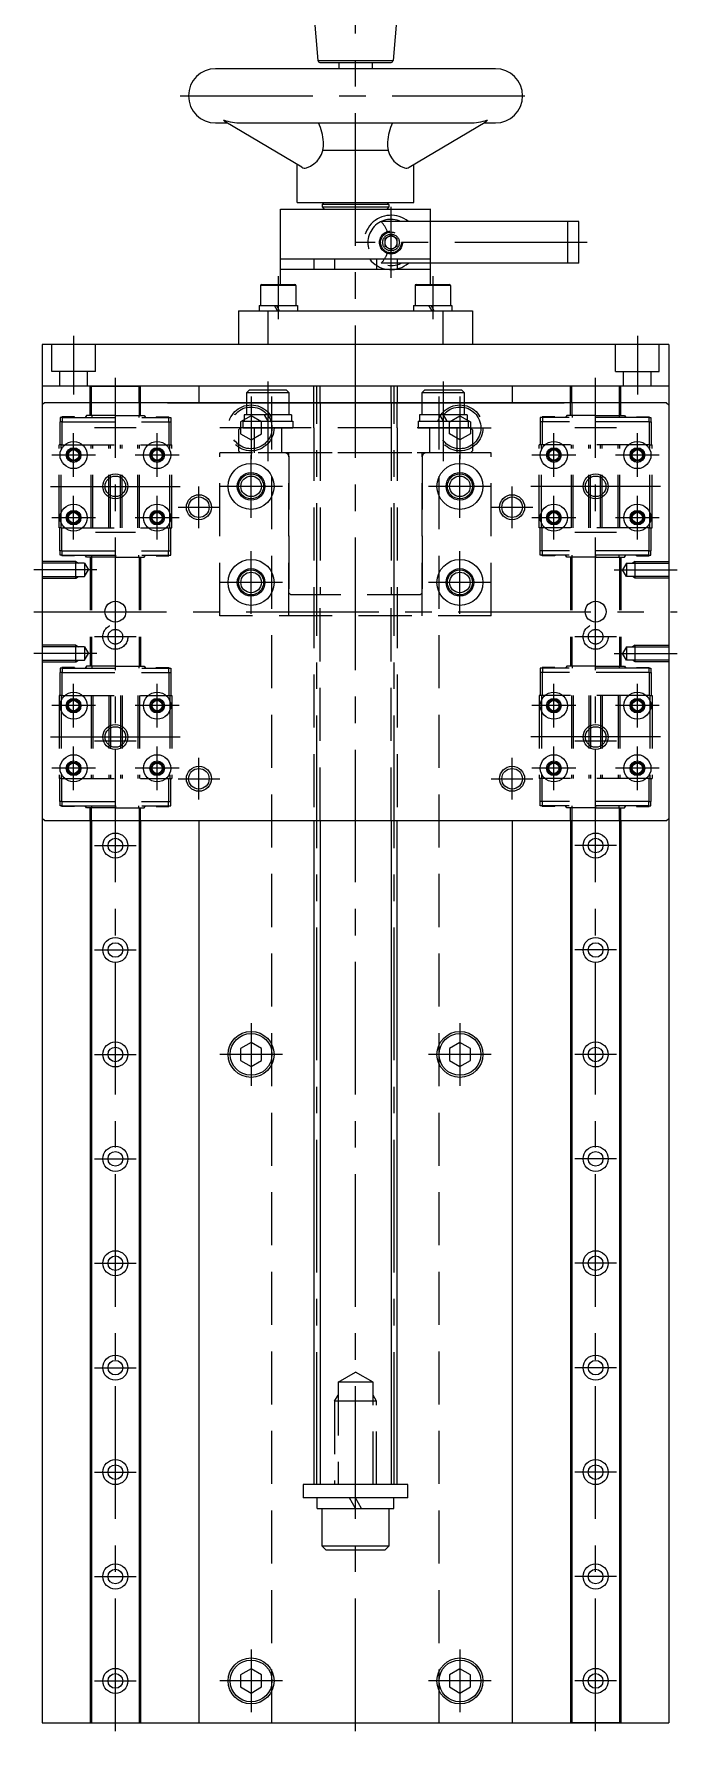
# Model space of a CAD drawing. Extents: x -21 to 500, y -18 to 633.
# Drawn here: x 346.5 to 500.5, y -2 to 404.3 of the extents above; entities that cross this region are included whole.
import ezdxf

# ---------------------------------------------------------------- set-up
doc = ezdxf.new("R2010")
doc.units = 0
doc.linetypes.add('CENTER', pattern=[50.8, 31.75, -6.35, 6.35, -6.35])
doc.linetypes.add('DASHED', pattern=[19.05, 12.7, -6.35])
doc.layers.get('0').update_dxf_attribs({"linetype": 'CONTINUOUS'})
doc.layers.add('CENTER', color=1, linetype='CENTER')

msp = doc.modelspace()

# ---------------------------------------------------------------- linework, layer by layer
at = {"color": 7, "linetype": 'CONTINUOUS'}
for p, q in [((413.49, 409.33), (414.48, 397.96)), ((433.49, 409.33), (432.49, 397.96)), ((456.99, 396), (389.99, 396)), ((414.48, 397.96), (432.49, 397.96)), ((414.98, 397.5), (431.99, 397.5)), ((419.49, 397.5), (419.49, 396)), ((427.49, 397.5), (427.49, 396)), ((389.99, 383), (392.7, 383)), ((410.62, 372.39), (392.41, 383.17)), ((396.15, 383), (450.83, 383)), ((436.36, 372.39), (454.56, 383.17)), ((454.28, 383), (456.99, 383)), ((415.69, 376.5), (431.28, 376.5)), ((409.49, 364), (409.49, 373.06)), ((437.49, 364), (437.49, 373.06)), ((405.52, 344.3), (405.52, 362.4)), ((405.52, 362.4), (441.49, 362.4)), ((405.52, 362.4), (411.58, 362.4)), ((409.49, 364), (437.49, 364)), ((411.58, 362.4), (435.39, 362.4)), ((415.99, 364), (415.49, 363.5)), ((431.49, 363.5), (415.49, 363.5)), ((415.49, 363.5), (415.49, 362.9)), ((415.49, 362.9), (431.49, 362.9)), ((415.49, 362.9), (415.99, 362.4)), ((430.99, 364), (431.49, 363.5)), ((431.49, 362.9), (430.99, 362.4)), ((431.49, 363.5), (431.49, 362.9)), ((435.39, 362.4), (441.49, 362.4)), ((441.46, 344.3), (441.46, 362.4)), ((474.3, 359.4), (441.49, 359.4)), ((474.3, 349.4), (474.3, 359.4)), ((476.99, 359.4), (474.3, 359.4)), ((476.99, 349.4), (476.99, 359.4)), ((441.49, 350.4), (405.52, 350.4)), ((413.54, 350.4), (413.54, 347.9)), ((418.49, 350.4), (418.49, 347.9)), ((428.49, 350.4), (428.49, 347.9)), ((433.44, 350.4), (433.44, 347.9)), ((441.49, 347.9), (405.52, 347.9)), ((474.3, 349.4), (441.49, 349.4)), ((476.99, 349.4), (474.3, 349.4)), ((409.24, 344.05), (400.74, 344.05)), ((400.74, 344.05), (400.74, 339.3)), ((400.99, 344.3), (408.99, 344.3)), ((409.24, 344.05), (409.24, 339.3)), ((446.24, 344.05), (437.74, 344.05)), ((437.74, 344.05), (437.74, 339.3)), ((437.99, 344.3), (445.99, 344.3)), ((446.24, 344.05), (446.24, 339.3)), ((395.49, 338), (402.47, 338)), ((395.49, 338), (395.49, 330)), ((400.39, 339.3), (409.59, 339.3)), ((400.39, 339.3), (400.39, 338)), ((402.47, 338), (444.51, 338)), ((402.47, 338), (402.47, 330)), ((404.83, 338), (404.08, 339.3)), ((405.32, 338), (404.57, 339.3)), ((409.59, 339.3), (409.59, 338)), ((437.39, 339.3), (446.59, 339.3)), ((437.39, 339.3), (437.39, 338)), ((441.83, 338), (441.08, 339.3)), ((442.32, 338), (441.57, 339.3)), ((444.51, 330), (444.51, 338)), ((444.51, 338), (451.49, 338)), ((446.59, 339.3), (446.59, 338)), ((451.49, 338), (451.49, 330)), ((348.49, 330), (348.49, 0)), ((498.49, 330), (348.49, 330)), ((451.49, 330), (395.49, 330)), ((498.49, 330), (498.49, 0)), ((498.49, 320), (348.49, 320)), ((359.99, 320), (371.99, 320)), ((359.99, 316), (359.99, 320)), ((360.29, 316), (360.29, 320)), ((371.69, 316), (371.69, 320)), ((371.99, 316), (371.99, 320)), ((385.99, 320), (385.99, 316)), ((397.49, 318.5), (398.09, 319.1)), ((397.49, 318.5), (407.49, 318.5)), ((397.49, 316), (397.49, 318.5)), ((398.09, 319.1), (406.89, 319.1)), ((406.89, 319.1), (407.49, 318.5)), ((407.49, 318.5), (407.49, 316)), ((413.49, 316), (413.49, 320)), ((414.99, 316), (414.99, 320)), ((431.99, 316), (431.99, 320)), ((433.49, 320), (433.49, 316)), ((439.49, 318.5), (440.09, 319.1)), ((439.49, 318.5), (449.49, 318.5)), ((439.49, 316), (439.49, 318.5)), ((440.09, 319.1), (448.89, 319.1)), ((448.89, 319.1), (449.49, 318.5)), ((449.49, 318.5), (449.49, 316)), ((460.99, 320), (460.99, 316)), ((486.99, 320), (474.99, 320)), ((474.99, 316), (474.99, 320)), ((475.29, 316), (475.29, 320)), ((486.69, 316), (486.69, 320)), ((486.99, 316), (486.99, 320)), ((348.99, 316), (348.49, 315.5)), ((348.99, 316), (348.49, 315.5)), ((348.49, 315.5), (348.49, 216.5)), ((348.49, 315.5), (348.49, 216.5)), ((497.99, 316), (348.99, 316)), ((497.99, 316), (348.99, 316)), ((378.49, 316), (373.49, 316)), ((378.49, 316), (468.49, 316)), ((468.49, 316), (473.49, 316)), ((497.99, 316), (498.49, 315.5)), ((497.99, 316), (498.49, 315.5)), ((498.49, 315.5), (498.49, 216.5)), ((498.49, 315.5), (498.49, 216.5)), ((348.99, 216), (348.49, 216.5)), ((348.99, 216), (348.49, 216.5)), ((348.99, 216), (497.99, 216)), ((348.99, 216), (497.99, 216)), ((359.99, 216), (359.99, 0)), ((360.29, 216), (360.29, 0)), ((371.69, 216), (371.69, 0)), ((371.99, 216), (371.99, 0)), ((378.49, 216), (416.49, 216)), ((385.99, 216), (385.99, 0)), ((412.49, 216), (434.49, 216)), ((413.49, 216), (413.49, 57)), ((414.99, 216), (414.99, 57)), ((416.49, 216), (430.49, 216)), ((430.49, 216), (468.49, 216)), ((431.99, 216), (431.99, 57)), ((433.49, 57), (433.49, 216)), ((460.99, 216), (460.99, 0)), ((474.99, 216), (474.99, 0)), ((475.29, 216), (475.29, 0)), ((486.69, 216), (486.69, 0)), ((486.99, 216), (486.99, 0)), ((497.99, 216), (498.49, 216.5)), ((497.99, 216), (498.49, 216.5)), ((398.49, 162.89), (395.99, 161.44)), ((400.99, 161.44), (398.49, 162.89)), ((448.49, 162.89), (445.99, 161.44)), ((450.99, 161.44), (448.49, 162.89)), ((395.99, 161.44), (395.99, 158.56)), ((395.99, 158.56), (398.49, 157.11)), ((398.49, 157.11), (400.99, 158.56)), ((400.99, 158.56), (400.99, 161.44)), ((445.99, 161.44), (445.99, 158.56)), ((445.99, 158.56), (448.49, 157.11)), ((448.49, 157.11), (450.99, 158.56)), ((450.99, 158.56), (450.99, 161.44)), ((435.99, 57), (410.99, 57)), ((410.99, 57), (410.99, 53.8)), ((433.49, 57), (413.49, 57)), ((435.99, 53.8), (435.99, 57)), ((435.99, 53.8), (410.99, 53.8)), ((414.29, 51.3), (414.29, 53.8)), ((432.69, 53.8), (414.29, 53.8)), ((423.49, 51.3), (422.04, 53.8)), ((424.93, 51.3), (423.49, 53.8)), ((432.69, 51.3), (432.69, 53.8)), ((414.29, 51.3), (432.69, 51.3)), ((415.49, 42.3), (415.49, 51.3)), ((431.49, 51.3), (431.49, 42.3)), ((431.49, 42.3), (415.49, 42.3)), ((416.49, 41.3), (415.49, 42.3)), ((430.49, 41.3), (416.49, 41.3)), ((431.49, 42.3), (430.49, 41.3)), ((398.49, 12.89), (395.99, 11.44)), ((400.99, 11.44), (398.49, 12.89)), ((448.49, 12.89), (445.99, 11.44)), ((450.99, 11.44), (448.49, 12.89)), ((395.99, 11.44), (395.99, 8.56)), ((395.99, 8.56), (398.49, 7.11)), ((398.49, 7.11), (400.99, 8.56)), ((400.99, 8.56), (400.99, 11.44)), ((445.99, 11.44), (445.99, 8.56)), ((445.99, 8.56), (448.49, 7.11)), ((448.49, 7.11), (450.99, 8.56)), ((450.99, 8.56), (450.99, 11.44)), ((359.99, 0), (371.99, 0)), ((486.99, 0), (474.99, 0)), ((348.49, 0), (498.49, 0))]:
    msp.add_line(p, q, dxfattribs=at)
at = {"color": 3, "linetype": 'DASHED'}
for p, q in [((441.49, 359.4), (429.63, 359.4)), ((431.99, 356.13), (430.49, 355.27)), ((430.49, 355.27), (430.49, 353.53)), ((430.49, 353.53), (431.99, 352.67)), ((433.49, 355.27), (431.99, 356.13)), ((431.99, 352.67), (433.49, 353.53)), ((433.49, 353.53), (433.49, 355.27)), ((441.49, 349.4), (429.63, 349.4)), ((350.74, 323.5), (350.74, 330)), ((361.24, 323.5), (361.24, 330)), ((485.74, 323.5), (485.74, 330)), ((496.24, 323.5), (496.24, 330)), ((361.24, 323.5), (350.74, 323.5)), ((352.69, 320), (352.69, 323.5)), ((359.29, 320), (359.29, 323.5)), ((485.74, 323.5), (496.24, 323.5)), ((487.69, 320), (487.69, 323.5)), ((494.29, 320), (494.29, 323.5)), ((403.49, 0), (403.49, 320)), ((443.49, 0), (443.49, 320)), ((359.06, 312.95), (358.76, 312.45)), ((360.36, 312.95), (359.06, 312.95)), ((359.99, 312.95), (359.99, 316)), ((360.29, 312.95), (360.29, 316)), ((365.99, 312.95), (360.36, 312.95)), ((360.36, 312.95), (360.36, 312.45)), ((365.99, 312.95), (371.62, 312.95)), ((365.99, 312.45), (365.99, 312.95)), ((371.62, 312.95), (371.62, 312.45)), ((371.62, 312.95), (372.92, 312.95)), ((371.69, 316), (371.69, 312.95)), ((371.99, 312.95), (371.99, 316)), ((372.92, 312.95), (373.22, 312.45)), ((398.49, 312.89), (395.99, 311.44)), ((408.19, 313.1), (396.79, 313.1)), ((396.79, 313.1), (396.79, 311.6)), ((397.49, 313.1), (397.49, 316)), ((400.99, 311.44), (398.49, 312.89)), ((401.62, 313.1), (402.49, 311.6)), ((402.49, 313.1), (403.35, 311.6)), ((407.49, 316), (407.49, 313.1)), ((408.19, 313.1), (408.19, 311.6)), ((413.49, 310), (413.49, 316)), ((413.49, 310), (413.49, 316)), ((414.99, 316), (414.99, 310)), ((414.99, 316), (414.99, 310)), ((431.99, 316), (431.99, 310)), ((431.99, 316), (431.99, 310)), ((433.49, 310), (433.49, 316)), ((433.49, 310), (433.49, 316)), ((450.19, 313.1), (438.79, 313.1)), ((438.79, 313.1), (438.79, 311.6)), ((439.49, 313.1), (439.49, 316)), ((443.62, 313.1), (444.49, 311.6)), ((444.49, 313.1), (445.35, 311.6)), ((445.99, 311.44), (448.49, 312.89)), ((448.49, 312.89), (450.99, 311.44)), ((449.49, 316), (449.49, 313.1)), ((450.19, 313.1), (450.19, 311.6)), ((474.06, 312.95), (473.76, 312.45)), ((475.36, 312.95), (474.06, 312.95)), ((474.99, 312.95), (474.99, 316)), ((475.29, 316), (475.29, 312.95)), ((480.99, 312.95), (475.36, 312.95)), ((475.36, 312.95), (475.36, 312.45)), ((480.99, 312.95), (486.62, 312.95)), ((480.99, 312.45), (480.99, 312.95)), ((486.62, 312.95), (487.92, 312.95)), ((486.62, 312.95), (486.62, 312.45)), ((486.69, 312.95), (486.69, 316)), ((486.99, 312.95), (486.99, 316)), ((487.92, 312.95), (488.22, 312.45)), ((352.69, 311.45), (352.69, 305.95)), ((353.19, 311.45), (352.69, 311.45)), ((352.74, 312.45), (352.74, 311.45)), ((353.24, 312.45), (352.74, 312.45)), ((356.19, 312.65), (353.19, 312.65)), ((353.19, 312.65), (353.19, 312.45)), ((353.19, 311.45), (353.19, 305.95)), ((353.19, 311.45), (378.79, 311.45)), ((353.24, 312.45), (378.74, 312.45)), ((353.24, 312.45), (353.24, 311.45)), ((356.19, 312.45), (356.19, 312.65)), ((375.79, 312.65), (375.79, 312.45)), ((375.79, 312.65), (378.79, 312.65)), ((378.74, 312.45), (378.74, 311.45)), ((378.74, 312.45), (379.24, 312.45)), ((378.79, 312.45), (378.79, 312.65)), ((378.79, 311.45), (378.79, 305.95)), ((378.79, 311.45), (379.29, 311.45)), ((379.24, 312.45), (379.24, 311.45)), ((379.29, 311.45), (379.29, 305.95)), ((395.49, 309.5), (395.99, 310)), ((395.49, 309.5), (395.49, 304.5)), ((395.99, 311.44), (395.99, 308.56)), ((450.99, 310), (395.99, 310)), ((396.49, 311.6), (408.49, 311.6)), ((396.49, 311.6), (396.49, 310)), ((396.49, 310), (408.49, 310)), ((399.19, 310), (399.19, 304)), ((400.99, 308.56), (400.99, 311.44)), ((405.79, 310), (405.79, 304)), ((408.49, 311.6), (408.49, 310)), ((413.49, 310), (413.49, 270)), ((413.49, 310), (413.49, 270)), ((414.99, 310), (414.99, 270)), ((414.99, 310), (414.99, 270)), ((431.99, 310), (431.99, 270)), ((431.99, 310), (431.99, 270)), ((433.49, 310), (433.49, 270)), ((433.49, 310), (433.49, 270)), ((438.49, 311.6), (450.49, 311.6)), ((438.49, 311.6), (438.49, 310)), ((438.49, 310), (450.49, 310)), ((441.19, 310), (441.19, 304)), ((445.99, 308.56), (445.99, 311.44)), ((447.79, 310), (447.79, 304)), ((450.49, 311.6), (450.49, 310)), ((450.99, 311.44), (450.99, 308.56)), ((451.49, 309.5), (450.99, 310)), ((451.49, 309.5), (451.49, 304.5)), ((467.69, 311.45), (467.69, 305.95)), ((468.19, 311.45), (467.69, 311.45)), ((468.24, 312.45), (467.74, 312.45)), ((467.74, 312.45), (467.74, 311.45)), ((471.19, 312.65), (468.19, 312.65)), ((468.19, 312.45), (468.19, 312.65)), ((468.19, 311.45), (468.19, 305.95)), ((493.79, 311.45), (468.19, 311.45)), ((493.74, 312.45), (468.24, 312.45)), ((468.24, 312.45), (468.24, 311.45)), ((471.19, 312.65), (471.19, 312.45)), ((490.79, 312.45), (490.79, 312.65)), ((490.79, 312.65), (493.79, 312.65)), ((493.74, 312.45), (493.74, 311.45)), ((493.74, 312.45), (494.24, 312.45)), ((493.79, 312.65), (493.79, 312.45)), ((493.79, 311.45), (493.79, 305.95)), ((493.79, 311.45), (494.29, 311.45)), ((494.24, 312.45), (494.24, 311.45)), ((494.29, 311.45), (494.29, 305.95)), ((352.49, 286.05), (352.49, 305.95)), ((352.99, 305.95), (352.49, 305.95)), ((352.99, 305.95), (378.99, 305.95)), ((352.99, 286.05), (352.99, 305.95)), ((360.19, 286.05), (360.19, 305.95)), ((360.59, 286.05), (360.59, 305.95)), ((364.39, 286.05), (364.39, 305.95)), ((364.79, 286.05), (364.79, 305.95)), ((367.19, 286.05), (367.19, 305.95)), ((367.59, 286.05), (367.59, 305.95)), ((371.39, 286.05), (371.39, 305.95)), ((371.79, 286.05), (371.79, 305.95)), ((378.99, 286.05), (378.99, 305.95)), ((378.99, 305.95), (379.49, 305.95)), ((379.49, 286.05), (379.49, 305.95)), ((395.99, 308.56), (398.49, 307.11)), ((398.49, 307.11), (400.99, 308.56)), ((448.49, 307.11), (445.99, 308.56)), ((450.99, 308.56), (448.49, 307.11)), ((467.49, 286.05), (467.49, 305.95)), ((467.99, 305.95), (467.49, 305.95)), ((493.99, 305.95), (467.99, 305.95)), ((467.99, 286.05), (467.99, 305.95)), ((475.19, 286.05), (475.19, 305.95)), ((475.59, 286.05), (475.59, 305.95)), ((479.39, 286.05), (479.39, 305.95)), ((479.79, 286.05), (479.79, 305.95)), ((482.19, 286.05), (482.19, 305.95)), ((482.59, 286.05), (482.59, 305.95)), ((486.39, 286.05), (486.39, 305.95)), ((486.79, 286.05), (486.79, 305.95)), ((493.99, 305.95), (494.49, 305.95)), ((493.99, 286.05), (493.99, 305.95)), ((494.49, 286.05), (494.49, 305.95)), ((455.99, 304), (390.99, 304)), ((390.99, 265), (390.99, 304)), ((395.49, 304.5), (395.99, 304)), ((450.99, 304), (395.99, 304)), ((407.49, 265), (407.49, 304)), ((407.49, 303.2), (407.49, 270.5)), ((439.49, 265), (439.49, 304)), ((439.49, 303.2), (439.49, 270.5)), ((451.49, 304.5), (450.99, 304)), ((455.99, 265), (455.99, 304)), ((352.99, 286.05), (352.49, 286.05)), ((352.69, 280.55), (352.69, 286.05)), ((352.99, 286.05), (378.99, 286.05)), ((353.19, 280.55), (353.19, 286.05)), ((378.79, 280.55), (378.79, 286.05)), ((378.99, 286.05), (379.49, 286.05)), ((379.29, 280.55), (379.29, 286.05)), ((467.99, 286.05), (467.49, 286.05)), ((467.69, 280.55), (467.69, 286.05)), ((493.99, 286.05), (467.99, 286.05)), ((468.19, 280.55), (468.19, 286.05)), ((493.79, 280.55), (493.79, 286.05)), ((493.99, 286.05), (494.49, 286.05)), ((494.29, 280.55), (494.29, 286.05)), ((353.19, 280.55), (352.69, 280.55)), ((352.74, 279.55), (352.74, 280.55)), ((353.19, 280.55), (378.79, 280.55)), ((353.24, 279.55), (353.24, 280.55)), ((378.74, 279.55), (378.74, 280.55)), ((378.79, 280.55), (379.29, 280.55)), ((379.24, 279.55), (379.24, 280.55)), ((468.19, 280.55), (467.69, 280.55)), ((467.74, 279.55), (467.74, 280.55)), ((493.79, 280.55), (468.19, 280.55)), ((468.24, 279.55), (468.24, 280.55)), ((493.74, 279.55), (493.74, 280.55)), ((493.79, 280.55), (494.29, 280.55)), ((494.24, 279.55), (494.24, 280.55)), ((356.49, 278), (348.49, 278)), ((358.59, 277.62), (348.49, 277.62)), ((353.24, 279.55), (352.74, 279.55)), ((353.19, 279.55), (353.19, 279.35)), ((356.19, 279.35), (353.19, 279.35)), ((353.24, 279.55), (378.74, 279.55)), ((356.19, 279.35), (356.19, 279.55)), ((356.49, 274), (356.49, 278)), ((356.49, 278), (357.14, 277.62)), ((358.59, 277.62), (358.59, 274.38)), ((358.59, 277.62), (359.52, 276)), ((359.06, 279.05), (358.76, 279.55)), ((360.36, 279.05), (359.06, 279.05)), ((359.99, 279.05), (359.99, 252.95)), ((360.29, 279.05), (360.29, 252.95)), ((360.36, 279.05), (360.36, 279.55)), ((365.99, 279.05), (360.36, 279.05)), ((365.99, 279.55), (365.99, 279.05)), ((365.99, 279.05), (371.62, 279.05)), ((371.62, 279.05), (371.62, 279.55)), ((371.62, 279.05), (372.92, 279.05)), ((371.69, 279.05), (371.69, 252.95)), ((371.99, 279.05), (371.99, 252.95)), ((372.92, 279.05), (373.22, 279.55)), ((375.79, 279.55), (375.79, 279.35)), ((375.79, 279.35), (378.79, 279.35)), ((378.74, 279.55), (379.24, 279.55)), ((378.79, 279.35), (378.79, 279.55)), ((468.24, 279.55), (467.74, 279.55)), ((468.19, 279.35), (468.19, 279.55)), ((471.19, 279.35), (468.19, 279.35)), ((493.74, 279.55), (468.24, 279.55)), ((471.19, 279.55), (471.19, 279.35)), ((474.06, 279.05), (473.76, 279.55)), ((475.36, 279.05), (474.06, 279.05)), ((474.99, 279.05), (474.99, 252.95)), ((475.29, 279.05), (475.29, 252.95)), ((475.36, 279.05), (475.36, 279.55)), ((480.99, 279.05), (475.36, 279.05)), ((480.99, 279.55), (480.99, 279.05)), ((480.99, 279.05), (486.62, 279.05)), ((486.62, 279.05), (486.62, 279.55)), ((486.62, 279.05), (487.92, 279.05)), ((486.69, 279.05), (486.69, 252.95)), ((486.99, 279.05), (486.99, 252.95)), ((488.39, 277.62), (487.45, 276)), ((487.92, 279.05), (488.22, 279.55)), ((488.39, 277.62), (498.49, 277.62)), ((488.39, 277.62), (488.39, 274.38)), ((490.49, 278), (489.83, 277.62)), ((490.49, 278), (498.49, 278)), ((490.49, 274), (490.49, 278)), ((490.79, 279.35), (490.79, 279.55)), ((490.79, 279.35), (493.79, 279.35)), ((493.74, 279.55), (494.24, 279.55)), ((493.79, 279.55), (493.79, 279.35)), ((348.49, 274.38), (358.59, 274.38)), ((348.49, 274), (356.49, 274)), ((356.49, 274), (357.14, 274.38)), ((358.59, 274.38), (359.52, 276)), ((488.39, 274.38), (487.45, 276)), ((498.49, 274.38), (488.39, 274.38)), ((490.49, 274), (489.83, 274.38)), ((498.49, 274), (490.49, 274)), ((407.99, 270), (407.49, 270.5)), ((438.99, 270), (407.99, 270)), ((413.49, 270), (413.49, 216)), ((414.99, 216), (414.99, 270)), ((431.99, 216), (431.99, 270)), ((433.49, 270), (433.49, 216)), ((439.49, 270.5), (438.99, 270)), ((455.99, 265), (390.99, 265)), ((356.49, 258), (348.49, 258)), ((358.59, 257.62), (348.49, 257.62)), ((356.49, 254), (356.49, 258)), ((356.49, 258), (357.14, 257.62)), ((358.59, 257.62), (358.59, 254.38)), ((358.59, 257.62), (359.52, 256)), ((358.59, 254.38), (359.52, 256)), ((488.39, 257.62), (487.45, 256)), ((488.39, 254.38), (487.45, 256)), ((488.39, 257.62), (498.49, 257.62)), ((488.39, 257.62), (488.39, 254.38)), ((490.49, 258), (489.83, 257.62)), ((490.49, 258), (498.49, 258)), ((490.49, 254), (490.49, 258)), ((348.49, 254.38), (358.59, 254.38)), ((348.49, 254), (356.49, 254)), ((352.74, 252.45), (352.74, 251.45)), ((353.24, 252.45), (352.74, 252.45)), ((356.19, 252.65), (353.19, 252.65)), ((353.19, 252.45), (353.19, 252.65)), ((353.24, 252.45), (378.74, 252.45)), ((353.24, 252.45), (353.24, 251.45)), ((356.19, 252.65), (356.19, 252.45)), ((356.49, 254), (357.14, 254.38)), ((359.06, 252.95), (358.76, 252.45)), ((360.36, 252.95), (359.06, 252.95)), ((365.99, 252.95), (360.36, 252.95)), ((360.36, 252.95), (360.36, 252.45)), ((365.99, 252.95), (371.62, 252.95)), ((365.99, 252.45), (365.99, 252.95)), ((371.62, 252.95), (371.62, 252.45)), ((371.62, 252.95), (372.92, 252.95)), ((372.92, 252.95), (373.22, 252.45)), ((375.79, 252.45), (375.79, 252.65)), ((375.79, 252.65), (378.79, 252.65)), ((378.74, 252.45), (378.74, 251.45)), ((378.74, 252.45), (379.24, 252.45)), ((378.79, 252.65), (378.79, 252.45)), ((379.24, 252.45), (379.24, 251.45)), ((467.74, 252.45), (467.74, 251.45)), ((468.24, 252.45), (467.74, 252.45)), ((471.19, 252.65), (468.19, 252.65)), ((468.19, 252.65), (468.19, 252.45)), ((493.74, 252.45), (468.24, 252.45)), ((468.24, 252.45), (468.24, 251.45)), ((471.19, 252.45), (471.19, 252.65)), ((474.06, 252.95), (473.76, 252.45)), ((475.36, 252.95), (474.06, 252.95)), ((480.99, 252.95), (475.36, 252.95)), ((475.36, 252.95), (475.36, 252.45)), ((480.99, 252.95), (486.62, 252.95)), ((480.99, 252.45), (480.99, 252.95)), ((486.62, 252.95), (486.62, 252.45)), ((486.62, 252.95), (487.92, 252.95)), ((487.92, 252.95), (488.22, 252.45)), ((498.49, 254.38), (488.39, 254.38)), ((490.49, 254), (489.83, 254.38)), ((498.49, 254), (490.49, 254)), ((490.79, 252.65), (490.79, 252.45)), ((490.79, 252.65), (493.79, 252.65)), ((493.74, 252.45), (493.74, 251.45)), ((493.74, 252.45), (494.24, 252.45)), ((493.79, 252.45), (493.79, 252.65)), ((494.24, 252.45), (494.24, 251.45)), ((353.19, 251.45), (352.69, 251.45)), ((352.69, 251.45), (352.69, 245.95)), ((353.19, 251.45), (378.79, 251.45)), ((353.19, 251.45), (353.19, 245.95)), ((378.79, 251.45), (379.29, 251.45)), ((378.79, 251.45), (378.79, 245.95)), ((379.29, 251.45), (379.29, 245.95)), ((468.19, 251.45), (467.69, 251.45)), ((467.69, 251.45), (467.69, 245.95)), ((493.79, 251.45), (468.19, 251.45)), ((468.19, 251.45), (468.19, 245.95)), ((493.79, 251.45), (494.29, 251.45)), ((493.79, 251.45), (493.79, 245.95)), ((494.29, 251.45), (494.29, 245.95)), ((352.49, 245.95), (352.49, 226.05)), ((352.99, 245.95), (352.49, 245.95)), ((352.99, 245.95), (378.99, 245.95)), ((352.99, 245.95), (352.99, 226.05)), ((360.19, 245.95), (360.19, 226.05)), ((360.59, 245.95), (360.59, 226.05)), ((364.39, 245.95), (364.39, 226.05)), ((364.79, 245.95), (364.79, 226.05)), ((367.19, 245.95), (367.19, 226.05)), ((367.59, 245.95), (367.59, 226.05)), ((371.39, 245.95), (371.39, 226.05)), ((371.79, 245.95), (371.79, 226.05)), ((378.99, 245.95), (378.99, 226.05)), ((378.99, 245.95), (379.49, 245.95)), ((379.49, 245.95), (379.49, 226.05)), ((467.49, 245.95), (467.49, 226.05)), ((467.99, 245.95), (467.49, 245.95)), ((493.99, 245.95), (467.99, 245.95)), ((467.99, 245.95), (467.99, 226.05)), ((475.19, 245.95), (475.19, 226.05)), ((475.59, 245.95), (475.59, 226.05)), ((479.39, 245.95), (479.39, 226.05)), ((479.79, 245.95), (479.79, 226.05)), ((482.19, 245.95), (482.19, 226.05)), ((482.59, 245.95), (482.59, 226.05)), ((486.39, 245.95), (486.39, 226.05)), ((486.79, 245.95), (486.79, 226.05)), ((493.99, 245.95), (493.99, 226.05)), ((493.99, 245.95), (494.49, 245.95)), ((494.49, 245.95), (494.49, 226.05)), ((352.99, 226.05), (352.49, 226.05)), ((352.69, 220.55), (352.69, 226.05)), ((352.99, 226.05), (378.99, 226.05)), ((353.19, 220.55), (353.19, 226.05)), ((378.79, 220.55), (378.79, 226.05)), ((378.99, 226.05), (379.49, 226.05)), ((379.29, 220.55), (379.29, 226.05)), ((467.99, 226.05), (467.49, 226.05)), ((467.69, 220.55), (467.69, 226.05)), ((493.99, 226.05), (467.99, 226.05)), ((468.19, 220.55), (468.19, 226.05)), ((493.79, 220.55), (493.79, 226.05)), ((493.99, 226.05), (494.49, 226.05)), ((494.29, 220.55), (494.29, 226.05)), ((353.19, 220.55), (352.69, 220.55)), ((352.74, 219.55), (352.74, 220.55)), ((353.24, 219.55), (352.74, 219.55)), ((353.19, 220.55), (378.79, 220.55)), ((353.19, 219.35), (353.19, 219.55)), ((353.24, 219.55), (353.24, 220.55)), ((353.24, 219.55), (378.74, 219.55)), ((356.19, 219.55), (356.19, 219.35)), ((359.06, 219.05), (358.76, 219.55)), ((360.36, 219.05), (360.36, 219.55)), ((365.99, 219.55), (365.99, 219.05)), ((371.62, 219.05), (371.62, 219.55)), ((372.92, 219.05), (373.22, 219.55)), ((375.79, 219.35), (375.79, 219.55)), ((378.74, 219.55), (378.74, 220.55)), ((378.74, 219.55), (379.24, 219.55)), ((378.79, 220.55), (379.29, 220.55)), ((378.79, 219.55), (378.79, 219.35)), ((379.24, 219.55), (379.24, 220.55)), ((468.19, 220.55), (467.69, 220.55)), ((467.74, 219.55), (467.74, 220.55)), ((468.24, 219.55), (467.74, 219.55)), ((493.79, 220.55), (468.19, 220.55)), ((468.19, 219.55), (468.19, 219.35)), ((468.24, 219.55), (468.24, 220.55)), ((493.74, 219.55), (468.24, 219.55)), ((471.19, 219.35), (471.19, 219.55)), ((474.06, 219.05), (473.76, 219.55)), ((475.36, 219.05), (475.36, 219.55)), ((480.99, 219.55), (480.99, 219.05)), ((486.62, 219.05), (486.62, 219.55)), ((487.92, 219.05), (488.22, 219.55)), ((490.79, 219.55), (490.79, 219.35)), ((493.74, 219.55), (493.74, 220.55)), ((493.74, 219.55), (494.24, 219.55)), ((493.79, 220.55), (494.29, 220.55)), ((493.79, 219.35), (493.79, 219.55)), ((494.24, 219.55), (494.24, 220.55)), ((356.19, 219.35), (353.19, 219.35)), ((360.36, 219.05), (359.06, 219.05)), ((359.99, 216), (359.99, 219.05)), ((360.29, 216), (360.29, 219.05)), ((365.99, 219.05), (360.36, 219.05)), ((365.99, 219.05), (371.62, 219.05)), ((371.62, 219.05), (372.92, 219.05)), ((371.69, 219.05), (371.69, 216)), ((371.99, 216), (371.99, 219.05)), ((375.79, 219.35), (378.79, 219.35)), ((471.19, 219.35), (468.19, 219.35)), ((475.36, 219.05), (474.06, 219.05)), ((474.99, 216), (474.99, 219.05)), ((475.29, 219.05), (475.29, 216)), ((480.99, 219.05), (475.36, 219.05)), ((480.99, 219.05), (486.62, 219.05)), ((486.62, 219.05), (487.92, 219.05)), ((486.69, 216), (486.69, 219.05)), ((486.99, 216), (486.99, 219.05)), ((490.79, 219.35), (493.79, 219.35)), ((419.3, 81.5), (423.49, 83.92)), ((427.68, 81.5), (419.3, 81.5)), ((419.3, 81.5), (419.3, 57)), ((427.68, 81.5), (423.49, 83.92)), ((427.68, 57), (427.68, 81.5)), ((418.49, 77), (419.3, 78.41)), ((428.49, 77), (427.68, 78.41)), ((428.49, 77), (418.49, 77)), ((418.49, 77), (418.49, 57)), ((428.49, 57), (428.49, 77))]:
    msp.add_line(p, q, dxfattribs=at)
for centre, radius in [((431.99, 354.4), 2.75), ((431.99, 354.4), 2.5), ((431.99, 354.4), 2), ((398.49, 310), 5.5), ((398.49, 310), 5), ((448.49, 310), 5.5), ((448.49, 310), 5), ((365.99, 260), 3), ((365.99, 260), 1.75), ((480.99, 260), 3), ((480.99, 260), 1.75)]:
    msp.add_circle(centre, radius, dxfattribs=at)
at = {"color": 7, "linetype": 'CONTINUOUS'}
for centre, radius in [((355.99, 303.5), 3.25), ((355.99, 303.5), 1.75), ((375.99, 303.5), 3.25), ((375.99, 303.5), 1.75), ((470.99, 303.5), 3.25), ((470.99, 303.5), 1.75), ((490.99, 303.5), 3.25), ((490.99, 303.5), 1.75), ((355.99, 303.5), 1.23), ((375.99, 303.5), 1.23), ((398.49, 296), 5.5), ((448.49, 296), 5.5), ((470.99, 303.5), 1.23), ((490.99, 303.5), 1.23), ((365.99, 296), 2.46), ((398.49, 296), 3.3), ((398.49, 296), 2.46), ((448.49, 296), 3.3), ((448.49, 296), 2.46), ((480.99, 296), 2.46), ((385.99, 291), 2.46), ((460.99, 291), 2.46), ((355.99, 288.5), 3.25), ((355.99, 288.5), 1.75), ((355.99, 288.5), 1.23), ((375.99, 288.5), 3.25), ((375.99, 288.5), 1.75), ((375.99, 288.5), 1.23), ((470.99, 288.5), 3.25), ((470.99, 288.5), 1.75), ((470.99, 288.5), 1.23), ((490.99, 288.5), 3.25), ((490.99, 288.5), 1.75), ((490.99, 288.5), 1.23), ((398.49, 273), 5.5), ((398.49, 273), 3.3), ((448.49, 273), 5.5), ((448.49, 273), 3.3), ((398.49, 273), 2.46), ((448.49, 273), 2.46), ((365.99, 266), 2.5), ((480.99, 266), 2.5), ((355.99, 243.5), 3.25), ((355.99, 243.5), 1.75), ((355.99, 243.5), 1.23), ((375.99, 243.5), 3.25), ((375.99, 243.5), 1.75), ((375.99, 243.5), 1.23), ((470.99, 243.5), 3.25), ((470.99, 243.5), 1.75), ((470.99, 243.5), 1.23), ((490.99, 243.5), 3.25), ((490.99, 243.5), 1.75), ((490.99, 243.5), 1.23), ((365.99, 236), 2.46), ((480.99, 236), 2.46), ((355.99, 228.5), 3.25), ((375.99, 228.5), 3.25), ((470.99, 228.5), 3.25), ((490.99, 228.5), 3.25), ((355.99, 228.5), 1.75), ((355.99, 228.5), 1.23), ((375.99, 228.5), 1.75), ((375.99, 228.5), 1.23), ((385.99, 226), 2.46), ((460.99, 226), 2.46), ((470.99, 228.5), 1.75), ((470.99, 228.5), 1.23), ((490.99, 228.5), 1.75), ((490.99, 228.5), 1.23), ((365.99, 210), 3), ((365.99, 210), 1.75), ((480.99, 210), 3), ((480.99, 210), 1.75), ((365.99, 185), 3), ((480.99, 185), 3), ((365.99, 185), 1.75), ((480.99, 185), 1.75), ((365.99, 160), 3), ((398.49, 160), 5.5), ((398.49, 160), 5), ((448.49, 160), 5.5), ((448.49, 160), 5), ((480.99, 160), 3), ((365.99, 160), 1.75), ((480.99, 160), 1.75), ((365.99, 135), 3), ((365.99, 135), 1.75), ((480.99, 135), 3), ((480.99, 135), 1.75), ((365.99, 110), 3), ((365.99, 110), 1.75), ((480.99, 110), 3), ((480.99, 110), 1.75), ((365.99, 85), 3), ((365.99, 85), 1.75), ((480.99, 85), 3), ((480.99, 85), 1.75), ((365.99, 60), 3), ((365.99, 60), 1.75), ((480.99, 60), 3), ((480.99, 60), 1.75), ((365.99, 35), 3), ((365.99, 35), 1.75), ((480.99, 35), 3), ((480.99, 35), 1.75), ((365.99, 10), 3), ((398.49, 10), 5.5), ((398.49, 10), 5), ((448.49, 10), 5.5), ((448.49, 10), 5), ((480.99, 10), 3), ((365.99, 10), 1.75), ((480.99, 10), 1.75)]:
    msp.add_circle(centre, radius, dxfattribs=at)
at = {"color": 3, "linetype": 'CONTINUOUS'}
for centre, radius in [((355.99, 303.5), 1.5), ((375.99, 303.5), 1.5), ((470.99, 303.5), 1.5), ((490.99, 303.5), 1.5), ((365.99, 296), 3), ((398.49, 296), 3), ((448.49, 296), 3), ((480.99, 296), 3), ((385.99, 291), 3), ((460.99, 291), 3), ((355.99, 288.5), 1.5), ((375.99, 288.5), 1.5), ((470.99, 288.5), 1.5), ((490.99, 288.5), 1.5), ((398.49, 273), 3), ((448.49, 273), 3), ((355.99, 243.5), 1.5), ((375.99, 243.5), 1.5), ((470.99, 243.5), 1.5), ((490.99, 243.5), 1.5), ((365.99, 236), 3), ((480.99, 236), 3), ((355.99, 228.5), 1.5), ((375.99, 228.5), 1.5), ((385.99, 226), 3), ((460.99, 226), 3), ((470.99, 228.5), 1.5), ((490.99, 228.5), 1.5)]:
    msp.add_circle(centre, radius, dxfattribs=at)
at = {"color": 7, "linetype": 'CONTINUOUS'}
for centre, radius, start, end in [((389.99, 389.5), 6.5, 90, 270), ((414.98, 398), 0.5, 185, 270), ((432, 398), 0.5, 270, 355), ((456.99, 389.5), 6.5, 270, 90), ((393.17, 384.37), 1.43, 207.5578, 237.8784), ((396.14, 395.87), 12.87, 250.8151, 270.0353), ((403.79, 377.67), 12.06, 3.6567, 26.2405), ((443.18, 377.67), 12.06, 153.7595, 176.3433), ((450.84, 395.87), 12.87, 269.9647, 289.1849), ((453.8, 384.37), 1.43, 302.1216, 332.4422), ((409.94, 377.87), 5.91, 287.785, 5.6431), ((437.03, 377.87), 5.91, 174.3569, 252.215), ((411.39, 373.86), 1.66, 242.1947, 282.1884), ((435.58, 373.86), 1.66, 257.8116, 297.8053), ((400.99, 344.05), 0.25, 90, 180), ((408.99, 344.05), 0.25, 0, 90), ((437.99, 344.05), 0.25, 90, 180), ((445.99, 344.05), 0.25, 0, 90)]:
    msp.add_arc(centre, radius, start, end, dxfattribs=at)
at = {"color": 3, "linetype": 'DASHED'}
for centre, radius, start, end in [((431.99, 354.4), 6.5, 50.2849, 309.7151), ((431.99, 354.4), 5.53, 64.7754, 295.2246), ((424.38, 354.54), 7.15, 20.1116, 42.7693), ((431.99, 354.4), 1.5, 120, 180), ((431.99, 354.4), 1.5, 180, 240), ((431.99, 354.4), 1.5, 60, 120), ((431.99, 354.4), 1.5, 0, 60), ((431.99, 354.4), 1.5, 300, 0), ((424.38, 354.26), 7.15, 317.2307, 339.8884), ((431.99, 354.4), 1.5, 240, 300), ((406.69, 303.2), 0.8, 0, 90), ((440.29, 303.2), 0.8, 90, 180)]:
    msp.add_arc(centre, radius, start, end, dxfattribs=at)
at = {"layer": 'CENTER', "color": 1, "linetype": 'CENTER'}
for p, q in [((423.49, -2), (423.49, 438)), ((381.49, 389.5), (465.49, 389.5)), ((431.99, 345.9), (431.99, 362.9)), ((478.99, 354.4), (423.49, 354.4)), ((404.99, 346.3), (404.99, 336)), ((441.99, 346.3), (441.99, 336)), ((355.99, 332), (355.99, 318)), ((490.99, 332), (490.99, 318)), ((365.99, -2), (365.99, 322)), ((402.49, 321.1), (402.49, 302)), ((444.49, 321.1), (444.49, 302)), ((480.99, -2), (480.99, 322)), ((398.49, 317.5), (398.49, 302.5)), ((414.24, 57), (414.24, 320)), ((432.74, 57), (432.74, 320)), ((448.49, 317.5), (448.49, 302.5)), ((370.99, 310), (360.99, 310)), ((405.99, 310), (390.99, 310)), ((440.99, 310), (455.99, 310)), ((485.99, 310), (475.99, 310)), ((355.99, 298.25), (355.99, 308.75)), ((375.99, 298.25), (375.99, 308.75)), ((470.99, 298.25), (470.99, 308.75)), ((490.99, 298.25), (490.99, 308.75)), ((361.24, 303.5), (350.74, 303.5)), ((381.24, 303.5), (370.74, 303.5)), ((398.49, 288.5), (398.49, 303.5)), ((448.49, 288.5), (448.49, 303.5)), ((476.24, 303.5), (465.74, 303.5)), ((496.24, 303.5), (485.74, 303.5)), ((350.49, 296), (381.49, 296)), ((355.99, 283.25), (355.99, 293.75)), ((375.99, 283.25), (375.99, 293.75)), ((385.99, 286), (385.99, 296)), ((405.99, 296), (390.99, 296)), ((455.99, 296), (440.99, 296)), ((460.99, 286), (460.99, 296)), ((496.49, 296), (465.49, 296)), ((470.99, 283.25), (470.99, 293.75)), ((490.99, 283.25), (490.99, 293.75)), ((361.24, 288.5), (350.74, 288.5)), ((381.24, 288.5), (370.74, 288.5)), ((380.99, 291), (390.99, 291)), ((455.99, 291), (465.99, 291)), ((476.24, 288.5), (465.74, 288.5)), ((496.24, 288.5), (485.74, 288.5)), ((361.19, 285), (370.79, 285)), ((475.99, 285), (485.99, 285)), ((398.49, 265.5), (398.49, 280.5)), ((448.49, 265.5), (448.49, 280.5)), ((361.52, 276), (346.49, 276)), ((405.99, 273), (390.99, 273)), ((455.99, 273), (440.99, 273)), ((485.45, 276), (500.49, 276)), ((346.49, 266), (500.49, 266)), ((361.52, 256), (346.49, 256)), ((370.99, 260), (360.99, 260)), ((485.99, 260), (475.99, 260)), ((485.45, 256), (500.49, 256)), ((355.99, 238.25), (355.99, 248.75)), ((375.99, 238.25), (375.99, 248.75)), ((470.99, 238.25), (470.99, 248.75)), ((490.99, 238.25), (490.99, 248.75)), ((361.24, 243.5), (350.74, 243.5)), ((381.24, 243.5), (370.74, 243.5)), ((476.24, 243.5), (465.74, 243.5)), ((496.24, 243.5), (485.74, 243.5)), ((350.49, 236), (381.49, 236)), ((496.49, 236), (465.49, 236)), ((355.99, 223.25), (355.99, 233.75)), ((370.99, 235), (360.99, 235)), ((375.99, 223.25), (375.99, 233.75)), ((470.99, 223.25), (470.99, 233.75)), ((485.99, 235), (475.99, 235)), ((490.99, 223.25), (490.99, 233.75)), ((361.24, 228.5), (350.74, 228.5)), ((381.24, 228.5), (370.74, 228.5)), ((385.99, 221), (385.99, 231)), ((460.99, 221), (460.99, 231)), ((476.24, 228.5), (465.74, 228.5)), ((496.24, 228.5), (485.74, 228.5)), ((380.99, 226), (390.99, 226)), ((455.99, 226), (465.99, 226)), ((360.99, 210), (370.99, 210)), ((485.99, 210), (475.99, 210)), ((360.99, 185), (370.99, 185)), ((485.99, 185), (475.99, 185)), ((398.49, 167.5), (398.49, 152.5)), ((448.49, 167.5), (448.49, 152.5)), ((360.99, 160), (370.99, 160)), ((405.99, 160), (390.99, 160)), ((455.99, 160), (440.99, 160)), ((485.99, 160), (475.99, 160)), ((360.99, 135), (370.99, 135)), ((485.99, 135), (475.99, 135)), ((360.99, 110), (370.99, 110)), ((485.99, 110), (475.99, 110)), ((360.99, 85), (370.99, 85)), ((485.99, 85), (475.99, 85)), ((360.99, 60), (370.99, 60)), ((485.99, 60), (475.99, 60)), ((360.99, 35), (370.99, 35)), ((485.99, 35), (475.99, 35)), ((398.49, 17.5), (398.49, 2.5)), ((448.49, 17.5), (448.49, 2.5)), ((360.99, 10), (370.99, 10)), ((405.99, 10), (390.99, 10)), ((455.99, 10), (440.99, 10)), ((485.99, 10), (475.99, 10))]:
    msp.add_line(p, q, dxfattribs=at)

doc.saveas('drawing.dxf')
